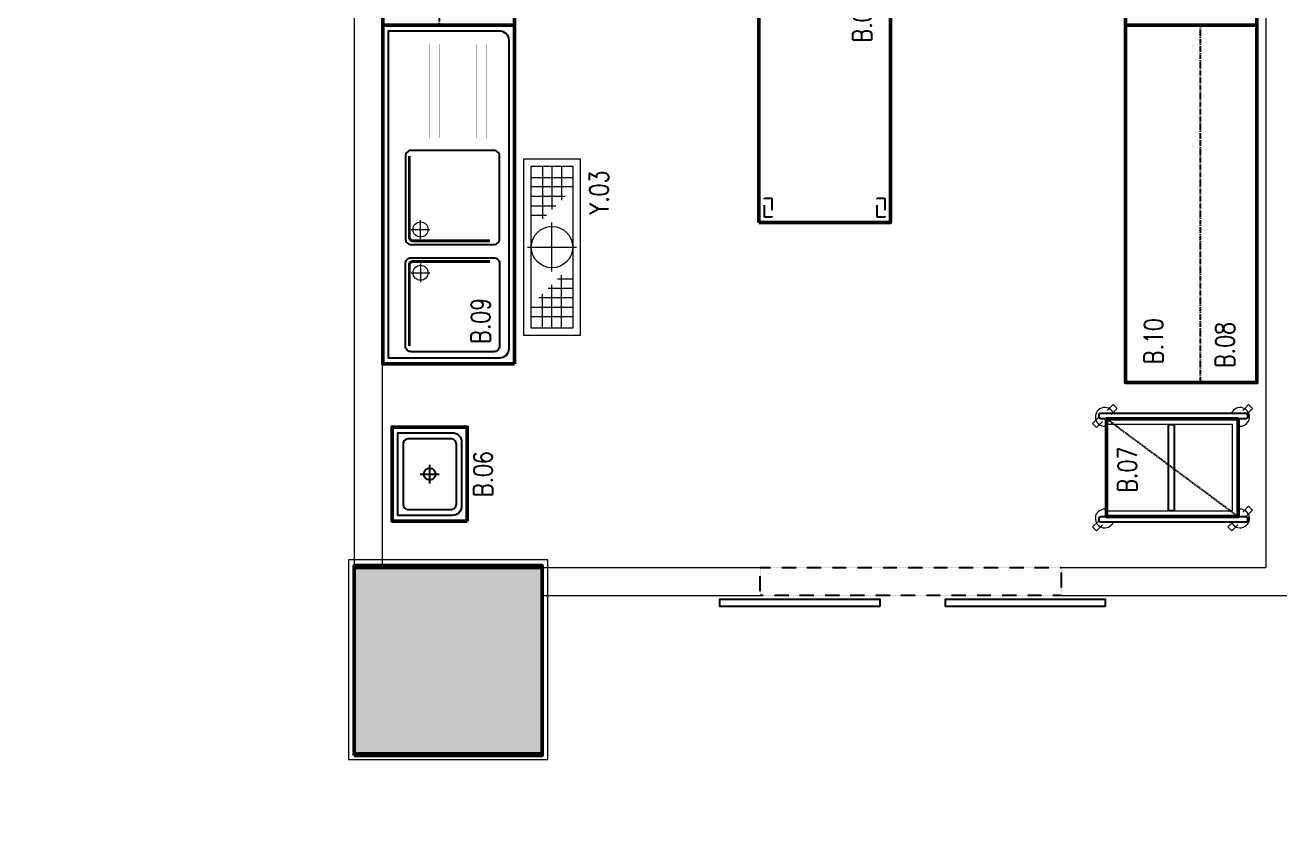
# Model space of a CAD drawing. Header units: millimetres. Extents: x 1443065 to 1517367, y 3763150 to 3779068.
# Drawn here: x 1445963 to 1446630, y 3769305 to 3769734 of the extents above; entities that cross this region are included whole.
import ezdxf
from ezdxf.enums import TextEntityAlignment as Align

# ---------------------------------------------------------------- set-up
doc = ezdxf.new("R2010")
doc.units = ezdxf.units.MM
for name, pattern in [('BORDER', [1.75, 0.5, -0.25, 0.5, -0.25, 0, -0.25]), ('DASHED', [0.75, 0.5, -0.25]), ('DASHED2', [0.375, 0.25, -0.125]), ('DOT', [0.25, 0, -0.25]), ('HIDDEN', [9.525, 6.35, -3.175])]:
    doc.linetypes.add(name, pattern=pattern)
for name, color, linetype, lineweight in [('-DWG_ANA', 7, 'Continuous', 50), ('-DWG_ANA_1', 7, 'BORDER', 25), ('-DWG_DETAY1', 7, 'Continuous', 25), ('-DWG_DETAY2', 7, 'Continuous', 15), ('Duvar160', 52, 'Continuous', 20), ('KAPI', 32, 'Continuous', 25), ('NO', 7, 'Continuous', 30), ('PLAN', 253, 'Continuous', 15), ('SIVA', 3, 'Continuous', 9), ('TASIYICI', 170, 'Continuous', 50), ('yerizg-a', 7, 'Continuous', 15), ('yerizg-b', 7, 'Continuous', 9)]:
    doc.layers.add(name, color=color, linetype=linetype, lineweight=lineweight)
for name, color, linetype in [('BL-B', 5, 'Continuous'), ('BL-Y', 144, 'Continuous'), ('m-TAR_duvar', 8, 'Continuous'), ('YRNO', 7, 'Continuous')]:
    doc.layers.add(name, color=color, linetype=linetype)
doc.styles.add('ROMANS', font='romans.shx', dxfattribs={"width": 0.8})

# ---------------------------------------------------------------- blocks, each defined once
blk = doc.blocks.new('sürgü kapı')
at = {"layer": 'KAPI', "linetype": 'Continuous'}
for points in [[(3241.83, 6243.97), (3241.83, 6328.97), (3245.83, 6328.97), (3245.83, 6243.97), (3241.83, 6243.97)], [(3241.83, 6123.97), (3241.83, 6208.97), (3245.83, 6208.97), (3245.83, 6123.97), (3241.83, 6123.97)]]:
    blk.add_lwpolyline(points, dxfattribs=at)
at = {"layer": 'KAPI', "linetype": 'DOT'}
blk.add_lwpolyline([(3247.7, 6147.5), (3247.7, 6307.5), (3262.7, 6307.5), (3262.7, 6147.5), (3247.7, 6147.5)], dxfattribs=at)
blk = doc.blocks.new('T_190')
at = {"layer": '-DWG_ANA', "color": 0}
blk.add_lwpolyline([(0, 0), (190, 0), (190, -70), (0, -70)], close=True, dxfattribs=at)
blk = doc.blocks.new('TCN190')
at = {"layer": 'PLAN', "color": 0, "linetype": 'Continuous'}
blk.add_blockref('T_190', (0, 0), dxfattribs=at)
at = {"layer": 'NO', "linetype": 'Continuous', "style": 'ROMANS', "width": 0.8}
blk.add_attdef('NO', text='', height=10, dxfattribs=at).set_placement((168, -55), align=Align.MIDDLE)
blk = doc.blocks.new('E_180')
at = {"layer": '-DWG_ANA', "color": 0}
blk.add_lwpolyline([(0, -70), (0, 0), (180, 0), (180, -70)], close=True, dxfattribs=at)
at = {"layer": '-DWG_DETAY1', "color": 0}
blk.add_lwpolyline([(3, -62), (3, -3), (177, -3), (177, -62, -0.414214), (172, -67), (8, -67, -0.414214)], format="xyb", close=True, dxfattribs=at)
blk = doc.blocks.new('EK_55R')
at = {"layer": '-DWG_DETAY1', "color": 0}
blk.add_lwpolyline([(22, -7), (-22, -7, 0.414214), (-25, -10), (-25, -54, 0.414214), (-22, -57), (22, -57, 0.414214), (25, -54), (25, -10, 0.414214)], format="xyb", close=True, dxfattribs=at)
at = {"layer": '-DWG_DETAY2', "color": 0, "const_width": 1.5}
blk.add_lwpolyline([(-20, -9), (21, -9, -0.414214), (23, -11), (23, -54)], format="xyb", dxfattribs=at)
at = {"layer": '-DWG_DETAY2', "color": 0}
for points in [[(17, -10), (17, -20)], [(22, -15), (12, -15)]]:
    blk.add_lwpolyline(points, dxfattribs=at)
blk.add_circle((17, -15), 4, dxfattribs=at)
blk = doc.blocks.new('EK_55L')
at = {"layer": '-DWG_DETAY1', "color": 0}
blk.add_lwpolyline([(-22, -7), (22, -7, -0.414214), (25, -10), (25, -54, -0.414214), (22, -57), (-22, -57, -0.414214), (-25, -54), (-25, -10, -0.414214)], format="xyb", close=True, dxfattribs=at)
at = {"layer": '-DWG_DETAY2', "color": 0, "const_width": 1.5}
blk.add_lwpolyline([(20, -9), (-21, -9, 0.414214), (-23, -11), (-23, -54)], format="xyb", dxfattribs=at)
at = {"layer": '-DWG_DETAY2', "color": 0}
for points in [[(-17, -10), (-17, -20)], [(-22, -15), (-12, -15)]]:
    blk.add_lwpolyline(points, dxfattribs=at)
blk.add_circle((-17, -15), 4, dxfattribs=at)
blk = doc.blocks.new('E2N180L')
at = {"layer": '-DWG_DETAY1', "color": 0, "const_width": 0.1}
for points in [[(120, -15), (170, -15, -0.331371)], [(120, -20), (170, -20, -0.331371)], [(120, -25), (170, -25, -0.331371)], [(120, -30), (170, -30, -0.331371)], [(120, -35), (170, -35, -0.331371)], [(120, -40), (170, -40, -0.331371)], [(120, -45), (170, -45, -0.331371)], [(120, -50), (170, -50, -0.331371)], [(120, -55), (170, -55, -0.331371)], [(120, -60), (170, -60, -0.331371)]]:
    blk.add_lwpolyline(points, format="xyb", dxfattribs=at)
at = {"layer": '-DWG_DETAY1', "color": 0, "linetype": 'Continuous'}
for name, p, rotation in [('EK_55L', (63.37, -37.08), 270), ('EK_55R', (56.37, -37.08), 90)]:
    blk.add_blockref(name, p, dxfattribs=dict(at, rotation=rotation))
at = {"layer": 'PLAN', "color": 0, "linetype": 'Continuous'}
blk.add_blockref('E_180', (0, 0), dxfattribs=at)
at = {"layer": 'NO', "linetype": 'Continuous', "style": 'ROMANS', "width": 0.8}
blk.add_attdef('NO', text='', height=10, dxfattribs=at).set_placement((22.84, -52.08), align=Align.MIDDLE)
blk = doc.blocks.new('RRN193')
at = {"layer": '-DWG_ANA_1', "color": 0}
blk.add_lwpolyline([(0, -30), (0, 0), (190, 0), (190, -30)], close=True, dxfattribs=at)
at = {"layer": 'NO', "linetype": 'Continuous', "style": 'ROMANS', "width": 0.8}
blk.add_attdef('NO', text='', height=10, dxfattribs=at).set_placement((170, -17), align=Align.MIDDLE)
blk = doc.blocks.new('ATG100')
at = {"layer": '-DWG_ANA', "color": 0, "linetype": 'Continuous'}
blk.add_lwpolyline([(0, 0), (52, 0), (52, -70), (0, -70)], close=True, dxfattribs=at)
at = {"layer": '-DWG_DETAY1', "color": 0, "linetype": 'DASHED'}
blk.add_line((0, -70), (52, 0), dxfattribs=at)
at = {"layer": '-DWG_DETAY1', "color": 0}
for points in [[(-3, -73), (-3, 4, -0.414214), (-2, 5), (-1, 5, -0.414214), (0, 4), (0, -73, -0.414214), (-1, -74), (-2, -74, -0.414214)], [(52, -73), (52, 4, -0.414214), (53, 5), (54, 5, -0.414214), (55, 4), (55, -73, -0.414214), (54, -74), (53, -74, -0.414214)]]:
    blk.add_lwpolyline(points, format="xyb", close=True, dxfattribs=at)
blk.add_lwpolyline([(3, -34), (49, -34), (49, -37), (3, -37)], close=True, dxfattribs=at)
at = {"layer": '-DWG_DETAY2', "color": 0, "linetype": 'HIDDEN'}
for points in [[(-4.39, 2.39), (-7.49, 5.49), (-5.36, 7.61), (-2.23, 4.47)], [(49.61, 2.39), (46.51, 5.49), (48.64, 7.61), (51.77, 4.47)], [(54.39, -2.39), (57.49, -5.49), (59.61, -3.36), (56.47, -0.23)], [(-4.39, -69.61), (-7.49, -66.51), (-5.36, -64.39), (-2.23, -67.53)], [(-0.61, -74.39), (2.49, -77.49), (4.61, -75.36), (1.47, -72.23)], [(54.39, -74.39), (57.49, -77.49), (59.61, -75.36), (56.47, -72.23)]]:
    blk.add_lwpolyline(points, dxfattribs=at)
at = {"layer": '-DWG_DETAY2', "color": 0}
blk.add_lwpolyline([(49, -70), (49, -3), (3, -3), (3, -70)], dxfattribs=at)
for centre, start, end in [((-1, 1), 348.46304, 246.42182), ((53, 1), 293.57818, 191.53696), ((-1, -71), 113.57818, 11.53696), ((53, -71), 168.46304, 66.42182)]:
    blk.add_arc(centre, 5, start, end, dxfattribs=at)
at = {"layer": 'NO', "linetype": 'Continuous', "style": 'ROMANS', "width": 0.8}
blk.add_attdef('NO', text='', height=10, dxfattribs=at).set_placement((27, -59), align=Align.MIDDLE)
blk = doc.blocks.new('EEN101D')
at = {"layer": '-DWG_ANA', "color": 0}
blk.add_lwpolyline([(0, -40), (0, 0), (50, 0), (50, -40)], close=True, dxfattribs=at)
at = {"layer": '-DWG_DETAY1', "color": 0}
for points in [[(3, -32), (3, -3), (47, -3), (47, -32, -0.414214), (42, -37), (8, -37, -0.414214)], [(9, -6), (41, -6, -0.414214), (44, -9), (44, -31, -0.414214), (41, -34), (9, -34, -0.414214), (6, -31), (6, -9, -0.414214)]]:
    blk.add_lwpolyline(points, format="xyb", close=True, dxfattribs=at)
for points in [[(20, -20), (30, -20)], [(25, -15), (25, -25)]]:
    blk.add_lwpolyline(points, dxfattribs=at)
blk.add_circle((25, -20), 3.16, dxfattribs=at)
at = {"layer": 'NO', "linetype": 'Continuous', "style": 'ROMANS', "width": 0.8}
blk.add_attdef('NO', text='', height=10, dxfattribs=at).set_placement((25.04, -48.4), align=Align.MIDDLE)
blk = doc.blocks.new('T_140')
at = {"layer": '-DWG_ANA', "color": 0}
blk.add_lwpolyline([(0, 0), (140, 0), (140, -70), (0, -70)], close=True, dxfattribs=at)
blk = doc.blocks.new('TCN140H')
at = {"layer": '-DWG_DETAY1', "color": 0, "linetype": 'HIDDEN'}
for points in [[(13, -7), (3, -7), (3, -3), (13, -3)], [(137, -7), (127, -7), (127, -3), (137, -3)], [(13, -67), (3, -67), (3, -63), (13, -63)], [(137, -67), (127, -67), (127, -63), (137, -63)]]:
    blk.add_lwpolyline(points, close=True, dxfattribs=at)
at = {"layer": '-DWG_ANA', "color": 0}
blk.add_blockref('T_140', (0, 0), dxfattribs=at)
at = {"layer": 'NO', "linetype": 'Continuous', "style": 'ROMANS', "width": 0.8}
blk.add_attdef('NO', text='', height=10, dxfattribs=at).set_placement((108, -55), align=Align.MIDDLE)
blk = doc.blocks.new('Y-SIFON')
at = {"layer": 'yerizg-a', "color": 0, "linetype": 'Continuous'}
blk.add_circle((0, 0), 11, dxfattribs=at)
at = {"layer": 'yerizg-b', "color": 0, "linetype": 'DASHED2'}
for points in [[(0, 13), (0, -13)], [(-13, 0), (13, 0)]]:
    blk.add_lwpolyline(points, dxfattribs=at)
blk = doc.blocks.new('1BS-SYK39A')
at = {"layer": 'yerizg-a', "color": 0}
blk.add_lwpolyline([(0, 0), (94, 0), (94, -30), (0, -30)], close=True, dxfattribs=at)
at = {"layer": 'yerizg-b', "color": 0}
for p, q in [((10, -26), (10, -4)), ((15, -4), (15, -26)), ((64, -4), (64, -12)), ((69, -4), (69, -17)), ((74, -4), (74, -22)), ((79, -26), (79, -4)), ((84, -4), (84, -26)), ((4, -10), (22, -10)), ((20, -26), (20, -8)), ((25, -26), (25, -13)), ((90, -10), (62, -10)), ((4, -15), (27, -15)), ((4, -20), (32, -20)), ((30, -26), (30, -18)), ((90, -15), (67, -15)), ((90, -20), (72, -20))]:
    blk.add_line(p, q, dxfattribs=at)
blk.add_lwpolyline([(4, -4), (90, -4), (90, -26), (4, -26)], close=True, dxfattribs=at)
at = {"layer": 'PLAN', "color": 0, "linetype": 'Continuous'}
blk.add_blockref('Y-SIFON', (47, -15), dxfattribs=at)
at = {"layer": 'YRNO', "linetype": 'Continuous', "style": 'ROMANS', "width": 0.8}
blk.add_attdef('YRNO', text='', height=10, dxfattribs=at).set_placement((76, -40), align=Align.MIDDLE)

msp = doc.modelspace()

# ---------------------------------------------------------------- hatches: boundary and pattern name
at = {"layer": 'm-TAR_duvar'}
h = msp.add_hatch(dxfattribs=at)
h.set_pattern_fill('ANSI33', color=256, scale=2)
h.set_pattern_definition([(45, (27620.463, -87954.953), (-8.98025612, 8.98025612), []), (45, (27629.443, -87954.953), (-8.98025612, 8.98025612), [6.35, -3.175])])
h.paths.add_polyline_path([(1454794.44, 3768891.25), (1454777.28, 3769060.22), (1454740.17, 3769224.96), (1454678.91, 3769382.58), (1454596.91, 3769530.2), (1454495.37, 3769665.05), (1454375.86, 3769783.46), (1454239.69, 3769884.92), (1454091.6, 3769966), (1453859.58, 3770075.21), (1453406.13, 3770314.52), (1453184.71, 3770444.62), (1451716.99, 3771328.64), (1451249.47, 3771588.02), (1451035.26, 3771685.46), (1450763.61, 3771809.03), (1450409.17, 3771939.61), (1448897.84, 3772143.01), (1447435.26, 3772002.72), (1445092.32, 3771120.18), (1445146.3, 3764847.08), (1454849.85, 3764847.08)])
h.paths.add_polyline_path([(1445185.96, 3764887.08), (1445132.56, 3771092.6), (1447444.38, 3771963.41), (1448897.07, 3772102.76), (1450399.48, 3771900.56), (1450748.39, 3771772.01), (1451018.7, 3771649.05), (1451231.46, 3771552.27), (1451696.97, 3771294), (1453164.25, 3770410.24), (1453386.65, 3770279.57), (1453841.71, 3770039.41), (1454073.47, 3769930.33), (1454218.03, 3769851.17), (1454349.7, 3769753.07), (1454465.16, 3769638.67), (1454563.29, 3769508.35), (1454642.62, 3769365.55), (1454701.81, 3769213.26), (1454737.73, 3769053.78), (1454754.47, 3768888.95), (1454809.3, 3764887.08)], flags=16)
h.paths.add_polyline_path([(1452002.28, 3765847.08), (1451882.28, 3765847.08), (1451882.28, 3765967.08), (1452002.28, 3765967.08)], flags=0)
h.paths.add_polyline_path([(1452782.41, 3765847.08), (1452782.41, 3765967.08), (1452902.41, 3765967.08), (1452902.41, 3765847.08)], flags=0)
h.paths.add_polyline_path([(1451282.28, 3765847.08), (1451162.28, 3765847.08), (1451162.28, 3765967.08), (1451282.28, 3765967.08)], flags=0)
h.paths.add_polyline_path([(1452002.41, 3766436.58), (1451902.41, 3766436.58), (1451902.41, 3766536.58), (1451902.48, 3766670.96), (1451282.41, 3766670.96), (1451282.41, 3766536.58), (1451282.41, 3766436.58), (1451182.41, 3766436.58), (1451182.41, 3766536.58), (1451227.41, 3766536.58), (1451227.41, 3766715.96), (1451912.48, 3766715.96), (1451912.48, 3766725.96), (1451957.48, 3766725.96), (1451957.48, 3766715.96), (1451957.48, 3766536.58), (1452002.41, 3766536.58)], flags=0)
h.paths.add_polyline_path([(1453715.4, 3765317.08), (1453715.4, 3765377.08), (1453775.4, 3765377.08), (1453775.4, 3765317.08)], flags=0)
h.paths.add_polyline_path([(1452782.41, 3766436.58), (1452782.41, 3766556.58), (1452902.41, 3766556.58), (1452902.41, 3766436.58)], flags=0)
h.paths.add_polyline_path([(1453675.3, 3765847.08), (1453675.3, 3765947.08), (1453775.3, 3765947.08), (1453775.3, 3765847.08)], flags=0)
h.paths.add_polyline_path([(1451957.48, 3766815.96), (1451912.48, 3766815.96), (1451912.48, 3767203.19), (1451227.41, 3767203.19), (1451227.41, 3767446.58), (1451287.41, 3767446.58), (1451287.41, 3767406.58), (1451267.41, 3767406.58), (1451267.41, 3767243.33), (1451917.48, 3767243.33), (1451917.48, 3767406.58), (1451897.48, 3767406.58), (1451897.48, 3767446.58), (1451957.48, 3767446.58), (1451957.48, 3767203.19)], flags=0)
h.paths.add_polyline_path([(1450402.41, 3765847.08), (1450282.41, 3765847.08), (1450282.41, 3765967.08), (1450402.41, 3765967.08)], flags=0)
h.paths.add_polyline_path([(1450272.24, 3765847.08), (1450172.24, 3765847.08), (1450172.24, 3765947.08), (1450272.24, 3765947.08)], flags=0)
h.paths.add_polyline_path([(1454209.8, 3765317.08), (1454209.8, 3765377.08), (1454269.8, 3765377.08), (1454269.8, 3765317.08)], flags=0)
h.paths.add_polyline_path([(1453675.3, 3766436.58), (1453675.3, 3766536.58), (1453775.3, 3766536.58), (1453775.3, 3766436.58)], flags=0)
h.paths.add_polyline_path([(1454209.8, 3765847.08), (1454209.8, 3765907.08), (1454269.8, 3765907.08), (1454269.8, 3765847.08)], flags=0)
h.paths.add_polyline_path([(1450402.41, 3766436.58), (1450282.41, 3766436.58), (1450282.41, 3766556.58), (1450402.41, 3766556.58)], flags=0)
h.paths.add_polyline_path([(1452782.41, 3767196.58), (1452782.41, 3767316.58), (1452902.41, 3767316.58), (1452902.41, 3767196.58)], flags=0)
h.paths.add_polyline_path([(1450272.41, 3766436.58), (1450172.41, 3766436.58), (1450172.41, 3766536.58), (1450272.41, 3766536.58)], flags=0)
h.paths.add_polyline_path([(1449584.07, 3765847.08), (1449484.07, 3765847.08), (1449484.07, 3765947.08), (1449584.07, 3765947.08)], flags=0)
h.paths.add_polyline_path([(1453675.3, 3767196.58), (1453675.3, 3767296.58), (1453775.3, 3767296.58), (1453775.3, 3767196.58)], flags=0)
h.paths.add_polyline_path([(1450402.41, 3767196.58), (1450282.41, 3767196.58), (1450282.41, 3767316.58), (1450402.41, 3767316.58)], flags=0)
h.paths.add_polyline_path([(1450272.41, 3767196.58), (1450172.41, 3767196.58), (1450172.41, 3767296.58), (1450272.41, 3767296.58)], flags=0)
h.paths.add_polyline_path([(1451957.48, 3767847.59), (1451897.48, 3767847.59), (1451897.48, 3767887.59), (1451917.48, 3767887.59), (1451917.48, 3768050.83), (1451267.41, 3768050.83), (1451267.41, 3767887.59), (1451287.41, 3767887.59), (1451287.41, 3767847.59), (1451227.41, 3767847.59), (1451227.41, 3768090.97), (1451912.48, 3768090.97), (1451912.48, 3768477.19), (1451957.48, 3768477.19), (1451957.48, 3768090.97)], flags=0)
h.paths.add_polyline_path([(1449584.07, 3766436.58), (1449484.07, 3766436.58), (1449484.07, 3766536.58), (1449584.07, 3766536.58)], flags=0)
h.paths.add_polyline_path([(1452782.41, 3767976.58), (1452782.41, 3768096.58), (1452902.41, 3768096.58), (1452902.41, 3767976.58)], flags=0)
h.paths.add_polyline_path([(1453675.3, 3767996.58), (1453675.3, 3768096.58), (1453775.3, 3768096.58), (1453775.3, 3767996.58)], flags=0)
h.paths.add_polyline_path([(1448737.73, 3765847.08), (1448577.73, 3765847.08), (1448577.73, 3765947.08), (1448692.73, 3765947.08), (1448692.73, 3766436.58), (1448577.73, 3766436.58), (1448577.73, 3766536.58), (1448737.73, 3766536.58), (1448737.73, 3766436.58), (1448737.73, 3765947.08)], flags=0)
h.paths.add_polyline_path([(1450402.41, 3767976.58), (1450282.41, 3767976.58), (1450282.41, 3768096.58), (1450402.41, 3768096.58)], flags=0)
h.paths.add_polyline_path([(1450272.41, 3767996.58), (1450172.41, 3767996.58), (1450172.41, 3768096.58), (1450272.41, 3768096.58)], flags=0)
h.paths.add_polyline_path([(1451957.48, 3768567.19), (1451912.48, 3768567.19), (1451912.48, 3768577.19), (1451227.41, 3768577.19), (1451227.41, 3768756.58), (1451172.41, 3768756.58), (1451172.41, 3768856.58), (1451282.41, 3768856.58), (1451282.41, 3768756.58), (1451282.41, 3768622.19), (1451902.48, 3768622.19), (1451902.48, 3768756.58), (1451902.41, 3768756.58), (1451902.41, 3768856.58), (1452002.41, 3768856.58), (1452002.41, 3768756.58), (1451957.48, 3768756.58), (1451957.48, 3768577.19)], flags=0)
h.paths.add_polyline_path([(1452002.41, 3768756.58), (1451902.41, 3768756.58), (1451902.41, 3768856.58), (1452002.41, 3768856.58)], flags=0)
h.paths.add_polyline_path([(1452782.41, 3768736.58), (1452782.41, 3768856.58), (1452902.41, 3768856.58), (1452902.41, 3768736.58)], flags=0)
h.paths.add_polyline_path([(1448737.74, 3767196.58), (1448577.74, 3767196.58), (1448577.74, 3767296.58), (1448737.74, 3767296.58)], flags=0)
h.paths.add_polyline_path([(1453675.3, 3768756.58), (1453675.3, 3768856.58), (1453775.3, 3768856.58), (1453775.3, 3768756.58)], flags=0)
h.paths.add_polyline_path([(1450402.41, 3768736.58), (1450282.41, 3768736.58), (1450282.41, 3768856.58), (1450402.41, 3768856.58)], flags=0)
h.paths.add_polyline_path([(1447937.73, 3765847.08), (1447837.73, 3765847.08), (1447837.73, 3765947.08), (1447937.73, 3765947.08)], flags=0)
h.paths.add_polyline_path([(1450272.41, 3768756.58), (1450172.41, 3768756.58), (1450172.41, 3768856.58), (1450272.41, 3768856.58)], flags=0)
h.paths.add_polyline_path([(1453744.51, 3768902.52), (1453693.08, 3768933.43), (1453723.98, 3768984.86), (1453775.41, 3768953.95)], flags=0)
h.paths.add_polyline_path([(1452002.41, 3769327.08), (1451882.41, 3769327.08), (1451882.41, 3769447.08), (1452002.41, 3769447.08)], flags=0)
h.paths.add_polyline_path([(1447937.73, 3766436.58), (1447837.73, 3766436.58), (1447837.73, 3766536.58), (1447937.73, 3766536.58)], flags=0)
h.paths.add_polyline_path([(1451282.41, 3769327.08), (1451162.41, 3769327.08), (1451162.41, 3769447.08), (1451282.41, 3769447.08)], flags=0)
h.paths.add_polyline_path([(1448737.73, 3767996.58), (1448577.73, 3767996.58), (1448577.73, 3768096.58), (1448737.73, 3768096.58)], flags=0)
h.paths.add_polyline_path([(1449584.07, 3768756.58), (1449484.07, 3768756.58), (1449484.07, 3768856.58), (1449584.07, 3768856.58)], flags=0)
h.paths.add_polyline_path([(1450402.41, 3769327.08), (1450282.41, 3769327.08), (1450282.41, 3769447.08), (1450402.41, 3769447.08)], flags=0)
h.paths.add_polyline_path([(1447937.73, 3767196.58), (1447837.73, 3767196.58), (1447837.73, 3767296.58), (1447937.73, 3767296.58)], flags=0)
h.paths.add_polyline_path([(1450272.41, 3769347.08), (1450172.41, 3769347.08), (1450172.41, 3769447.08), (1450272.41, 3769447.08)], flags=0)
h.paths.add_polyline_path([(1448737.73, 3768676.58), (1448637.73, 3768676.58), (1448637.73, 3768856.58), (1448737.73, 3768856.58)], flags=0)
h.paths.add_polyline_path([(1449584.07, 3769347.08), (1449484.07, 3769347.08), (1449484.07, 3769447.08), (1449584.07, 3769447.08)], flags=0)
h.paths.add_polyline_path([(1447037.73, 3765847.08), (1446937.73, 3765847.08), (1446937.73, 3765947.08), (1447037.73, 3765947.08)], flags=0)
h.paths.add_polyline_path([(1447937.73, 3767996.58), (1447837.73, 3767996.58), (1447837.73, 3768096.58), (1447937.73, 3768096.58)], flags=0)
h.paths.add_polyline_path([(1447037.73, 3766436.58), (1446937.73, 3766436.58), (1446937.73, 3766536.58), (1447037.73, 3766536.58)], flags=0)
h.paths.add_polyline_path([(1451282.41, 3770304.32), (1451182.41, 3770304.32), (1451182.41, 3770444.32), (1451212.41, 3770486.32), (1451322.41, 3770421.32)], flags=0)
h.paths.add_polyline_path([(1447037.73, 3767196.58), (1446937.73, 3767196.58), (1446937.73, 3767296.58), (1447037.73, 3767296.58)], flags=0)
h.paths.add_polyline_path([(1448737.73, 3769347.08), (1448637.73, 3769347.08), (1448637.73, 3769447.08), (1448737.73, 3769447.08)], flags=0)
h.paths.add_polyline_path([(1447937.73, 3768756.58), (1447837.73, 3768756.58), (1447837.73, 3768856.58), (1447937.73, 3768856.58)], flags=0)
h.paths.add_polyline_path([(1450382.41, 3770315.63), (1450282.41, 3770315.63), (1450282.41, 3770415.63), (1450382.41, 3770415.63)], flags=0)
h.paths.add_polyline_path([(1450272.41, 3770315.63), (1450172.41, 3770315.63), (1450172.41, 3770415.63), (1450272.41, 3770415.63)], flags=0)
h.paths.add_polyline_path([(1446297.73, 3765847.08), (1446137.73, 3765847.08), (1446137.73, 3765947.08), (1446137.73, 3766436.58), (1446137.73, 3766536.58), (1446137.74, 3767196.58), (1446137.74, 3767296.58), (1446137.73, 3767996.58), (1446137.73, 3768096.58), (1446297.73, 3768096.58), (1446297.73, 3767996.58), (1446167.73, 3767996.58), (1446167.74, 3767296.58), (1446297.74, 3767296.58), (1446297.74, 3767196.58), (1446167.74, 3767196.58), (1446167.74, 3766536.58), (1446297.73, 3766536.58), (1446297.73, 3766436.58), (1446182.73, 3766436.58), (1446182.73, 3765947.08), (1446297.73, 3765947.08)], flags=0)
h.paths.add_polyline_path([(1447037.73, 3767996.58), (1446937.73, 3767996.58), (1446937.73, 3768096.58), (1447037.73, 3768096.58)], flags=0)
h.paths.add_polyline_path([(1449584.07, 3770315.63), (1449484.07, 3770315.63), (1449484.07, 3770415.63), (1449584.07, 3770415.63)], flags=0)
h.paths.add_polyline_path([(1447937.73, 3769347.08), (1447837.73, 3769347.08), (1447837.73, 3769447.08), (1447937.73, 3769447.08)], flags=0)
h.paths.add_polyline_path([(1450382.41, 3770936.73), (1450282.41, 3770936.73), (1450282.41, 3771036.73), (1450382.41, 3771036.73)], flags=0)
h.paths.add_polyline_path([(1450272.41, 3770936.73), (1450172.41, 3770936.73), (1450172.41, 3771036.73), (1450272.41, 3771036.73)], flags=0)
h.paths.add_polyline_path([(1447037.73, 3768756.58), (1446937.73, 3768756.58), (1446937.73, 3768811.58), (1446237.73, 3768811.58), (1446237.73, 3768676.58), (1446137.73, 3768676.58), (1446137.73, 3768856.58), (1446237.73, 3768856.58), (1446937.73, 3768856.58), (1447037.73, 3768856.58)], flags=0)
h.paths.add_polyline_path([(1448737.73, 3770315.63), (1448637.73, 3770315.63), (1448637.73, 3770415.63), (1448737.73, 3770415.63)], flags=0)
h.paths.add_polyline_path([(1449584.07, 3770936.73), (1449484.07, 3770936.73), (1449484.07, 3771036.73), (1449584.07, 3771036.73)], flags=0)
h.paths.add_polyline_path([(1447037.73, 3769347.08), (1446937.73, 3769347.08), (1446937.73, 3769447.08), (1447037.73, 3769447.08)], flags=0)
h.paths.add_polyline_path([(1447937.73, 3770315.63), (1447837.73, 3770315.63), (1447837.73, 3770415.63), (1447937.73, 3770415.63)], flags=0)
h.paths.add_polyline_path([(1448737.73, 3770936.73), (1448637.73, 3770936.73), (1448637.73, 3771036.73), (1448737.73, 3771036.73)], flags=0)
h.paths.add_polyline_path([(1447937.73, 3770936.73), (1447837.73, 3770936.73), (1447837.73, 3770994.84), (1447050.81, 3770749.36), (1446602.71, 3770578.53), (1446587.72, 3770615.63), (1447037.72, 3770787.18), (1447837.73, 3771036.74), (1447837.73, 3771036.73), (1447937.73, 3771036.73)], flags=0)
h.paths.add_polyline_path([(1446237.73, 3769347.08), (1446137.73, 3769347.08), (1446137.73, 3769447.08), (1446237.73, 3769447.08)], flags=0)
h.paths.add_polyline_path([(1447037.73, 3770315.63), (1446937.73, 3770315.63), (1446937.73, 3770415.63), (1447037.73, 3770415.63)], flags=0)
h.paths.add_polyline_path([(1448660.01, 3771597.82), (1447860.1, 3771521.18), (1447552.68, 3771491.72), (1447491.35, 3771468.18), (1447044.88, 3771300), (1446969.92, 3771271.77), (1446669.55, 3771158.63), (1446594.78, 3771130.46), (1446580.68, 3771167.89), (1446655.55, 3771196.09), (1446955.91, 3771309.24), (1447030.68, 3771337.4), (1447477.02, 3771505.52), (1447543.43, 3771531.02), (1447856.29, 3771561), (1448656.29, 3771637.64), (1448735.81, 3771645.27), (1448739.63, 3771605.46)], flags=0)
h.paths.add_polyline_path([(1446237.73, 3770315.63), (1446137.73, 3770315.63), (1446137.73, 3770415.63), (1446237.73, 3770415.63)], flags=0)
h.paths.add_polyline_path([(1445658.49, 3770330.63), (1445618.49, 3770330.63), (1445618.49, 3770415.63), (1445658.49, 3770415.63)], flags=0)
h.paths.add_polyline_path([(1446219.64, 3770989.15), (1446144.77, 3770960.95), (1446130.67, 3770998.39), (1446205.54, 3771026.59)], flags=0)
h.paths.add_polyline_path([(1445657.98, 3770633.33), (1445617.98, 3770633.33), (1445617.98, 3770676.33), (1445622.15, 3770718.96), (1445637.3, 3770759.27), (1445660.29, 3770795.68), (1445690.16, 3770826.69), (1445725.69, 3770851.02), (1445765.4, 3770867.66), (1445807.98, 3770875.83), (1445820.98, 3770837.33), (1445785.48, 3770830.15), (1445752.15, 3770815.88), (1445722.26, 3770795.37), (1445696.95, 3770769.42), (1445677.21, 3770739.01), (1445663.79, 3770705.34), (1445658.98, 3770670.83)], flags=0)
h = msp.add_hatch(dxfattribs=at)
h.set_pattern_fill('ANSI33', color=256, scale=2)
h.set_pattern_definition([(45, (-13755.822, -59043.389), (-8.98025612, 8.98025612), []), (45, (-13746.842, -59043.389), (-8.98025612, 8.98025612), [6.35, -3.175])])
h.paths.add_polyline_path([(1446137.73, 3769347.08), (1446237.73, 3769347.08), (1446237.73, 3769447.08), (1446137.73, 3769447.08)])
h.paths.add_polyline_path([(1446937.73, 3769347.08), (1447037.73, 3769347.08), (1447037.73, 3769447.08), (1446937.73, 3769447.08)])
h.paths.add_polyline_path([(1447837.73, 3769347.08), (1447937.73, 3769347.08), (1447937.73, 3769447.08), (1447837.73, 3769447.08)])
h.paths.add_polyline_path([(1448637.73, 3769347.08), (1448737.73, 3769347.08), (1448737.73, 3769447.08), (1448637.73, 3769447.08)])
h.paths.add_polyline_path([(1449484.07, 3769347.08), (1449584.07, 3769347.08), (1449584.07, 3769447.08), (1449484.07, 3769447.08)])
h.paths.add_polyline_path([(1450282.41, 3769327.08), (1450402.41, 3769327.08), (1450402.41, 3769447.08), (1450282.41, 3769447.08)])
h.paths.add_polyline_path([(1450172.41, 3769347.08), (1450272.41, 3769347.08), (1450272.41, 3769447.08), (1450172.41, 3769447.08)])
h.paths.add_polyline_path([(1451162.41, 3769327.08), (1451282.41, 3769327.08), (1451282.41, 3769447.08), (1451162.41, 3769447.08)])
h.paths.add_polyline_path([(1451882.41, 3769327.08), (1452002.41, 3769327.08), (1452002.41, 3769447.08), (1451882.41, 3769447.08)])

# ---------------------------------------------------------------- linework, layer by layer
at = {"layer": 'Duvar160', "linetype": 'Continuous'}
for p, q in [((1446137.62, 3770314.7), (1446137.62, 3769446.15)), ((1446152.62, 3770314.7), (1446152.62, 3769446.15)), ((1446622.62, 3770314.7), (1446622.62, 3769446.15)), ((1446237.62, 3769446.15), (1446353.71, 3769446.15)), ((1446513.71, 3769446.15), (1446622.62, 3769446.15)), ((1446237.62, 3769431.15), (1446353.71, 3769431.15)), ((1446513.71, 3769431.15), (1446672.88, 3769431.15))]:
    msp.add_line(p, q, dxfattribs=at)
at = {"layer": 'SIVA'}
msp.add_lwpolyline([(1446134.73, 3769344.08), (1446240.73, 3769344.08), (1446240.73, 3769450.08), (1446134.73, 3769450.08)], close=True, dxfattribs=at)
at = {"layer": 'TASIYICI'}
for points in [[(1446137.62, 3769346.15), (1446237.62, 3769346.15), (1446237.62, 3769446.15), (1446137.62, 3769446.15)], [(1446137.62, 3769346.15), (1446237.62, 3769346.15), (1446237.62, 3769446.15), (1446137.62, 3769446.15)], [(1446137.73, 3769347.08), (1446237.73, 3769347.08), (1446237.73, 3769447.08), (1446137.73, 3769447.08)], [(1446137.73, 3769347.08), (1446237.73, 3769347.08), (1446237.73, 3769447.08), (1446137.73, 3769447.08)]]:
    msp.add_lwpolyline(points, close=True, dxfattribs=at)

# ---------------------------------------------------------------- block references
at = {"layer": 'BL-B', "linetype": 'Continuous', "rotation": 90}
for name, p, values in [('TCN190', (1446152.93, 3769734.39), {'NO': 'B.10'}), ('RRN193', (1446152.93, 3769734.39), {'NO': 'B.08'}), ('TCN140H', (1446352.93, 3769629.39), {'NO': 'B.01'}), ('E2N180L', (1446152.93, 3769554.39), {'NO': 'B.09'}), ('EEN101D', (1446157.87, 3769470.73), {'NO': 'B.06'})]:
    msp.add_blockref(name, p, dxfattribs=at).add_auto_attribs(values)
at = {"layer": 'BL-B', "linetype": 'Continuous'}
ref = msp.add_blockref('TCN190', (1446617.93, 3769924.39), dxfattribs=dict(at, rotation=270))
ref.add_attrib('NO', 'B.10', dxfattribs={"layer": 'NO', "linetype": 'Continuous', "height": 10, "rotation": 90, "style": 'ROMANS', "width": 0.8}).set_placement((1446562.93, 3769756.39), align=Align.MIDDLE)
ref = msp.add_blockref('TCN190', (1446617.93, 3769734.39), dxfattribs=dict(at, rotation=270))
ref.add_attrib('NO', 'B.10', dxfattribs={"layer": 'NO', "linetype": 'Continuous', "height": 10, "rotation": 90, "style": 'ROMANS', "width": 0.8}).set_placement((1446562.93, 3769566.39), align=Align.MIDDLE)
ref = msp.add_blockref('RRN193', (1446617.93, 3769734.39), dxfattribs=dict(at, rotation=270))
ref.add_attrib('NO', 'B.08', dxfattribs={"layer": 'NO', "linetype": 'Continuous', "height": 10, "rotation": 90, "style": 'ROMANS', "width": 0.8}).set_placement((1446600.93, 3769564.39), align=Align.MIDDLE)
ref = msp.add_blockref('ATG100', (1446607.93, 3769525.16), dxfattribs=dict(at, rotation=270))
ref.add_attrib('NO', 'B.07', dxfattribs={"layer": 'NO', "linetype": 'Continuous', "height": 10, "rotation": 90, "style": 'ROMANS', "width": 0.8}).set_placement((1446548.93, 3769498.16), align=Align.MIDDLE)
at = {"layer": 'BL-Y', "linetype": 'Continuous', "rotation": 90}
msp.add_blockref('1BS-SYK39A', (1446227.93, 3769569.39), dxfattribs=at).add_auto_attribs({'YRNO': 'Y.03'})
at = {"layer": 'KAPI', "linetype": 'Continuous', "rotation": 90}
msp.add_blockref('sürgü kapı', (1452661.22, 3766183.45), dxfattribs=at)

doc.saveas('drawing.dxf')
